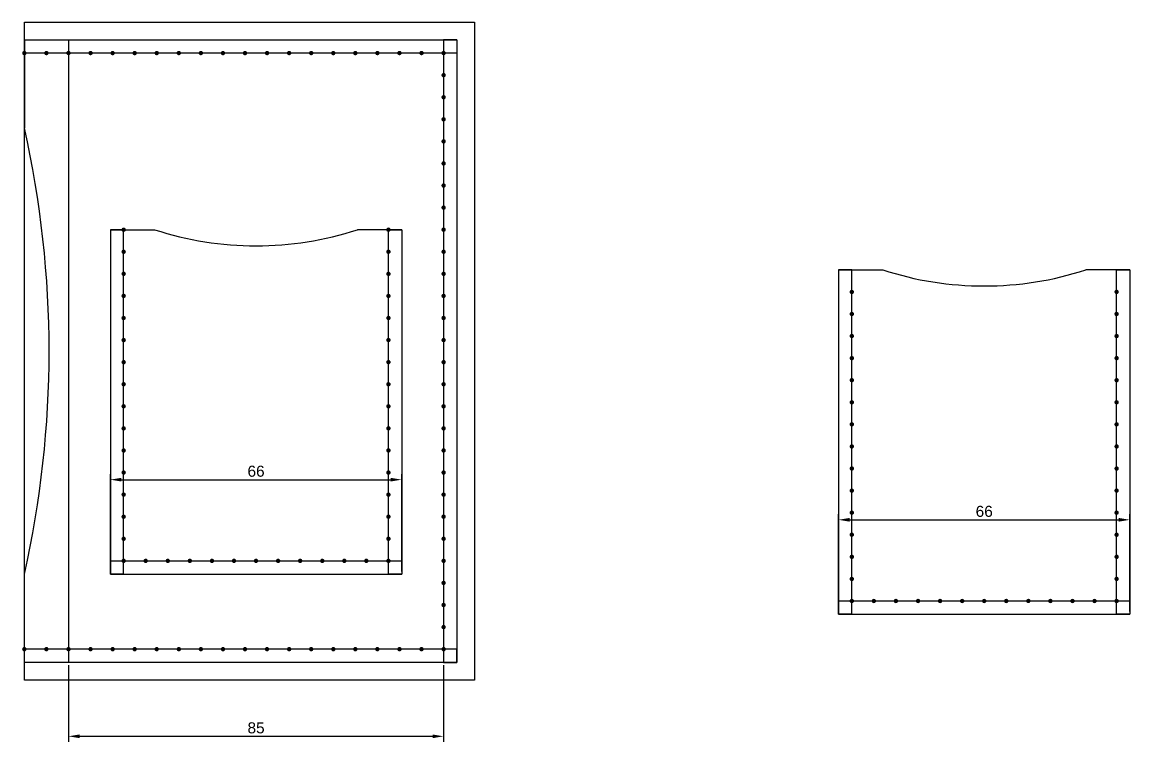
# Model space of a CAD drawing. Header units: millimetres. Extents: x 5326 to 6986, y 304 to 1378.
# Drawn here: x 5611.8 to 5862.8, y 1000.6 to 1163.6 of the extents above; entities that cross this region are included whole.
import ezdxf

# ---------------------------------------------------------------- set-up
doc = ezdxf.new("R2010")
doc.units = ezdxf.units.MM
doc.styles.get("Standard").update_dxf_attribs({"font": 'arial.ttf'})
doc.dimstyles.new('ISO-25', dxfattribs={"dimtxt": 2.5, "dimasz": 2.5, "dimexe": 1.25, "dimexo": 0.625, "dimtad": 1, "dimtxsty": 'Standard', "dimcen": 2.5, "dimadec": 0, "dimazin": 0, "dimtfac": 1, "dimtmove": 0, "dimatfit": 3, "dimfxl": 0, "dimarcsym": 0})

# ---------------------------------------------------------------- blocks, each defined once
blk = doc.blocks.new('*D7')
at = {"color": 0, "lineweight": -2, "transparency": 16777216}
for p, q in [((5796.78, 1030.12), (5796.78, 1052.13)), ((5862.78, 1030.12), (5862.78, 1052.13)), ((5799.28, 1050.88), (5860.28, 1050.88))]:
    blk.add_line(p, q, dxfattribs=at)
at = {"color": 0, "transparency": 16777216}
for points in [[(5799.28, 1051.3), (5799.28, 1050.46), (5796.78, 1050.88)], [(5860.28, 1051.3), (5860.28, 1050.46), (5862.78, 1050.88)]]:
    blk.add_solid(points, dxfattribs=at)
at = {"layer": 'Defpoints', "color": 0, "transparency": 16777216}
for p in [(5862.78, 1050.88), (5796.78, 1029.49), (5862.78, 1029.49)]:
    blk.add_point(p, dxfattribs=at)
at = {"color": 0, "transparency": 16777216, "insert": (5829.78, 1052.78), "char_height": 2.5, "attachment_point": 5}
blk.add_mtext('66', dxfattribs=at)
blk = doc.blocks.new('*D8')
at = {"color": 0, "lineweight": -2, "transparency": 16777216}
for p, q in [((5622.28, 1017.96), (5622.28, 1000.6)), ((5707.28, 1017.96), (5707.28, 1000.6)), ((5624.78, 1001.85), (5704.78, 1001.85))]:
    blk.add_line(p, q, dxfattribs=at)
at = {"color": 0, "transparency": 16777216}
for points in [[(5624.78, 1002.26), (5624.78, 1001.43), (5622.28, 1001.85)], [(5704.78, 1002.26), (5704.78, 1001.43), (5707.28, 1001.85)]]:
    blk.add_solid(points, dxfattribs=at)
at = {"layer": 'Defpoints', "color": 0, "transparency": 16777216}
for p in [(5622.28, 1018.59), (5707.28, 1018.59), (5707.28, 1001.85)]:
    blk.add_point(p, dxfattribs=at)
at = {"color": 0, "transparency": 16777216, "insert": (5664.78, 1003.75), "char_height": 2.5, "attachment_point": 5}
blk.add_mtext('85', dxfattribs=at)
blk = doc.blocks.new('*D9')
at = {"color": 0, "lineweight": -2, "transparency": 16777216}
for p, q in [((5631.78, 1039.21), (5631.78, 1061.22)), ((5634.28, 1059.97), (5695.28, 1059.97)), ((5697.78, 1039.21), (5697.78, 1061.22))]:
    blk.add_line(p, q, dxfattribs=at)
at = {"color": 0, "transparency": 16777216}
for points in [[(5634.28, 1060.39), (5634.28, 1059.55), (5631.78, 1059.97)], [(5695.28, 1060.39), (5695.28, 1059.55), (5697.78, 1059.97)]]:
    blk.add_solid(points, dxfattribs=at)
at = {"layer": 'Defpoints', "color": 0, "transparency": 16777216}
for p in [(5697.78, 1059.97), (5631.78, 1038.59), (5697.78, 1038.59)]:
    blk.add_point(p, dxfattribs=at)
at = {"color": 0, "transparency": 16777216, "insert": (5664.78, 1061.87), "char_height": 2.5, "attachment_point": 5}
blk.add_mtext('66', dxfattribs=at)

msp = doc.modelspace()

# ---------------------------------------------------------------- hatches: boundary and pattern name
h = msp.add_hatch(color=256)
h.dxf.hatch_style = 1
h.paths.add_polyline_path([(5611.777, 1156.585, -1), (5612.777, 1156.585, -1)])
h = msp.add_hatch(color=256)
h.dxf.hatch_style = 1
h.paths.add_polyline_path([(5616.777, 1156.585, -1), (5617.777, 1156.585, -1)])
h = msp.add_hatch(color=256)
h.dxf.hatch_style = 1
h.paths.add_polyline_path([(5621.777, 1156.585, -1), (5622.777, 1156.585, -1)])
h = msp.add_hatch(color=256)
h.dxf.hatch_style = 1
h.paths.add_polyline_path([(5626.777, 1156.585, -1), (5627.777, 1156.585, -1)])
h = msp.add_hatch(color=256)
h.dxf.hatch_style = 1
h.paths.add_polyline_path([(5631.777, 1156.585, -1), (5632.777, 1156.585, -1)])
h = msp.add_hatch(color=256)
h.dxf.hatch_style = 1
h.paths.add_polyline_path([(5636.777, 1156.585, -1), (5637.777, 1156.585, -1)])
h = msp.add_hatch(color=256)
h.dxf.hatch_style = 1
h.paths.add_polyline_path([(5641.777, 1156.585, -1), (5642.777, 1156.585, -1)])
h = msp.add_hatch(color=256)
h.dxf.hatch_style = 1
h.paths.add_polyline_path([(5646.777, 1156.585, -1), (5647.777, 1156.585, -1)])
h = msp.add_hatch(color=256)
h.dxf.hatch_style = 1
h.paths.add_polyline_path([(5651.777, 1156.585, -1), (5652.777, 1156.585, -1)])
h = msp.add_hatch(color=256)
h.dxf.hatch_style = 1
h.paths.add_polyline_path([(5656.777, 1156.585, -1), (5657.777, 1156.585, -1)])
h = msp.add_hatch(color=256)
h.dxf.hatch_style = 1
h.paths.add_polyline_path([(5661.777, 1156.585, -1), (5662.777, 1156.585, -1)])
h = msp.add_hatch(color=256)
h.dxf.hatch_style = 1
h.paths.add_polyline_path([(5666.777, 1156.585, -1), (5667.777, 1156.585, -1)])
h = msp.add_hatch(color=256)
h.dxf.hatch_style = 1
h.paths.add_polyline_path([(5671.777, 1156.585, -1), (5672.777, 1156.585, -1)])
h = msp.add_hatch(color=256)
h.dxf.hatch_style = 1
h.paths.add_polyline_path([(5676.777, 1156.585, -1), (5677.777, 1156.585, -1)])
h = msp.add_hatch(color=256)
h.dxf.hatch_style = 1
h.paths.add_polyline_path([(5681.777, 1156.585, -1), (5682.777, 1156.585, -1)])
h = msp.add_hatch(color=256)
h.dxf.hatch_style = 1
h.paths.add_polyline_path([(5686.777, 1156.585, -1), (5687.777, 1156.585, -1)])
h = msp.add_hatch(color=256)
h.dxf.hatch_style = 1
h.paths.add_polyline_path([(5691.777, 1156.585, -1), (5692.777, 1156.585, -1)])
h = msp.add_hatch(color=256)
h.dxf.hatch_style = 1
h.paths.add_polyline_path([(5696.777, 1156.585, -1), (5697.777, 1156.585, -1)])
h = msp.add_hatch(color=256)
h.dxf.hatch_style = 1
h.paths.add_polyline_path([(5701.777, 1156.585, -1), (5702.777, 1156.585, -1)])
h = msp.add_hatch(color=256)
h.dxf.hatch_style = 1
h.paths.add_polyline_path([(5706.777, 1156.585, -1), (5707.777, 1156.585, -1)])
h = msp.add_hatch(color=256)
h.dxf.hatch_style = 1
h.paths.add_polyline_path([(5706.777, 1156.585, -1), (5707.777, 1156.585, -1)])
h = msp.add_hatch(color=256)
h.dxf.hatch_style = 1
h.paths.add_polyline_path([(5706.777, 1151.585, -1), (5707.777, 1151.585, -1)])
h = msp.add_hatch(color=256)
h.dxf.hatch_style = 1
h.paths.add_polyline_path([(5706.777, 1146.585, -1), (5707.777, 1146.585, -1)])
h = msp.add_hatch(color=256)
h.dxf.hatch_style = 1
h.paths.add_polyline_path([(5706.777, 1141.585, -1), (5707.777, 1141.585, -1)])
h = msp.add_hatch(color=256)
h.dxf.hatch_style = 1
h.paths.add_polyline_path([(5706.777, 1136.585, -1), (5707.777, 1136.585, -1)])
h = msp.add_hatch(color=256)
h.dxf.hatch_style = 1
h.paths.add_polyline_path([(5706.777, 1131.585, -1), (5707.777, 1131.585, -1)])
h = msp.add_hatch(color=256)
h.dxf.hatch_style = 1
h.paths.add_polyline_path([(5706.777, 1126.585, -1), (5707.777, 1126.585, -1)])
h = msp.add_hatch(color=256)
h.dxf.hatch_style = 1
h.paths.add_polyline_path([(5706.777, 1121.585, -1), (5707.777, 1121.585, -1)])
h = msp.add_hatch(color=256)
h.dxf.hatch_style = 1
h.paths.add_polyline_path([(5635.277, 1116.585, 1), (5634.277, 1116.585, 1)])
h = msp.add_hatch(color=256)
h.dxf.hatch_style = 1
h.paths.add_polyline_path([(5695.277, 1116.585, 1), (5694.277, 1116.585, 1)])
h = msp.add_hatch(color=256)
h.dxf.hatch_style = 1
h.paths.add_polyline_path([(5706.777, 1116.585, -1), (5707.777, 1116.585, -1)])
h = msp.add_hatch(color=256)
h.dxf.hatch_style = 1
h.paths.add_polyline_path([(5635.277, 1111.585, 1), (5634.277, 1111.585, 1)])
h = msp.add_hatch(color=256)
h.dxf.hatch_style = 1
h.paths.add_polyline_path([(5695.277, 1111.585, 1), (5694.277, 1111.585, 1)])
h = msp.add_hatch(color=256)
h.dxf.hatch_style = 1
h.paths.add_polyline_path([(5706.777, 1111.585, -1), (5707.777, 1111.585, -1)])
h = msp.add_hatch(color=256)
h.dxf.hatch_style = 1
h.paths.add_polyline_path([(5635.277, 1106.585, 1), (5634.277, 1106.585, 1)])
h = msp.add_hatch(color=256)
h.dxf.hatch_style = 1
h.paths.add_polyline_path([(5695.277, 1106.585, 1), (5694.277, 1106.585, 1)])
h = msp.add_hatch(color=256)
h.dxf.hatch_style = 1
h.paths.add_polyline_path([(5706.777, 1106.585, -1), (5707.777, 1106.585, -1)])
h = msp.add_hatch(color=256)
h.dxf.hatch_style = 1
h.paths.add_polyline_path([(5635.277, 1101.585, 1), (5634.277, 1101.585, 1)])
h = msp.add_hatch(color=256)
h.dxf.hatch_style = 1
h.paths.add_polyline_path([(5695.277, 1101.585, 1), (5694.277, 1101.585, 1)])
h = msp.add_hatch(color=256)
h.dxf.hatch_style = 1
h.paths.add_polyline_path([(5706.777, 1101.585, -1), (5707.777, 1101.585, -1)])
h = msp.add_hatch(color=256)
h.dxf.hatch_style = 1
h.paths.add_polyline_path([(5800.277, 1102.495, 1), (5799.277, 1102.495, 1)])
h = msp.add_hatch(color=256)
h.dxf.hatch_style = 1
h.paths.add_polyline_path([(5860.277, 1102.495, 1), (5859.277, 1102.495, 1)])
h = msp.add_hatch(color=256)
h.dxf.hatch_style = 1
h.paths.add_polyline_path([(5635.277, 1096.585, 1), (5634.277, 1096.585, 1)])
h = msp.add_hatch(color=256)
h.dxf.hatch_style = 1
h.paths.add_polyline_path([(5695.277, 1096.585, 1), (5694.277, 1096.585, 1)])
h = msp.add_hatch(color=256)
h.dxf.hatch_style = 1
h.paths.add_polyline_path([(5706.777, 1096.585, -1), (5707.777, 1096.585, -1)])
h = msp.add_hatch(color=256)
h.dxf.hatch_style = 1
h.paths.add_polyline_path([(5800.277, 1097.495, 1), (5799.277, 1097.495, 1)])
h = msp.add_hatch(color=256)
h.dxf.hatch_style = 1
h.paths.add_polyline_path([(5860.277, 1097.495, 1), (5859.277, 1097.495, 1)])
h = msp.add_hatch(color=256)
h.dxf.hatch_style = 1
h.paths.add_polyline_path([(5635.277, 1091.585, 1), (5634.277, 1091.585, 1)])
h = msp.add_hatch(color=256)
h.dxf.hatch_style = 1
h.paths.add_polyline_path([(5695.277, 1091.585, 1), (5694.277, 1091.585, 1)])
h = msp.add_hatch(color=256)
h.dxf.hatch_style = 1
h.paths.add_polyline_path([(5706.777, 1091.585, -1), (5707.777, 1091.585, -1)])
h = msp.add_hatch(color=256)
h.dxf.hatch_style = 1
h.paths.add_polyline_path([(5800.277, 1092.495, 1), (5799.277, 1092.495, 1)])
h = msp.add_hatch(color=256)
h.dxf.hatch_style = 1
h.paths.add_polyline_path([(5860.277, 1092.495, 1), (5859.277, 1092.495, 1)])
h = msp.add_hatch(color=256)
h.dxf.hatch_style = 1
h.paths.add_polyline_path([(5635.277, 1086.585, 1), (5634.277, 1086.585, 1)])
h = msp.add_hatch(color=256)
h.dxf.hatch_style = 1
h.paths.add_polyline_path([(5695.277, 1086.585, 1), (5694.277, 1086.585, 1)])
h = msp.add_hatch(color=256)
h.dxf.hatch_style = 1
h.paths.add_polyline_path([(5706.777, 1086.585, -1), (5707.777, 1086.585, -1)])
h = msp.add_hatch(color=256)
h.dxf.hatch_style = 1
h.paths.add_polyline_path([(5800.277, 1087.495, 1), (5799.277, 1087.495, 1)])
h = msp.add_hatch(color=256)
h.dxf.hatch_style = 1
h.paths.add_polyline_path([(5860.277, 1087.495, 1), (5859.277, 1087.495, 1)])
h = msp.add_hatch(color=256)
h.dxf.hatch_style = 1
h.paths.add_polyline_path([(5635.277, 1081.585, 1), (5634.277, 1081.585, 1)])
h = msp.add_hatch(color=256)
h.dxf.hatch_style = 1
h.paths.add_polyline_path([(5695.277, 1081.585, 1), (5694.277, 1081.585, 1)])
h = msp.add_hatch(color=256)
h.dxf.hatch_style = 1
h.paths.add_polyline_path([(5706.777, 1081.585, -1), (5707.777, 1081.585, -1)])
h = msp.add_hatch(color=256)
h.dxf.hatch_style = 1
h.paths.add_polyline_path([(5800.277, 1082.495, 1), (5799.277, 1082.495, 1)])
h = msp.add_hatch(color=256)
h.dxf.hatch_style = 1
h.paths.add_polyline_path([(5860.277, 1082.495, 1), (5859.277, 1082.495, 1)])
h = msp.add_hatch(color=256)
h.dxf.hatch_style = 1
h.paths.add_polyline_path([(5635.277, 1076.585, 1), (5634.277, 1076.585, 1)])
h = msp.add_hatch(color=256)
h.dxf.hatch_style = 1
h.paths.add_polyline_path([(5695.277, 1076.585, 1), (5694.277, 1076.585, 1)])
h = msp.add_hatch(color=256)
h.dxf.hatch_style = 1
h.paths.add_polyline_path([(5706.777, 1076.585, -1), (5707.777, 1076.585, -1)])
h = msp.add_hatch(color=256)
h.dxf.hatch_style = 1
h.paths.add_polyline_path([(5800.277, 1077.495, 1), (5799.277, 1077.495, 1)])
h = msp.add_hatch(color=256)
h.dxf.hatch_style = 1
h.paths.add_polyline_path([(5860.277, 1077.495, 1), (5859.277, 1077.495, 1)])
h = msp.add_hatch(color=256)
h.dxf.hatch_style = 1
h.paths.add_polyline_path([(5635.277, 1071.585, 1), (5634.277, 1071.585, 1)])
h = msp.add_hatch(color=256)
h.dxf.hatch_style = 1
h.paths.add_polyline_path([(5695.277, 1071.585, 1), (5694.277, 1071.585, 1)])
h = msp.add_hatch(color=256)
h.dxf.hatch_style = 1
h.paths.add_polyline_path([(5706.777, 1071.585, -1), (5707.777, 1071.585, -1)])
h = msp.add_hatch(color=256)
h.dxf.hatch_style = 1
h.paths.add_polyline_path([(5800.277, 1072.495, 1), (5799.277, 1072.495, 1)])
h = msp.add_hatch(color=256)
h.dxf.hatch_style = 1
h.paths.add_polyline_path([(5860.277, 1072.495, 1), (5859.277, 1072.495, 1)])
h = msp.add_hatch(color=256)
h.dxf.hatch_style = 1
h.paths.add_polyline_path([(5635.277, 1066.585, 1), (5634.277, 1066.585, 1)])
h = msp.add_hatch(color=256)
h.dxf.hatch_style = 1
h.paths.add_polyline_path([(5695.277, 1066.585, 1), (5694.277, 1066.585, 1)])
h = msp.add_hatch(color=256)
h.dxf.hatch_style = 1
h.paths.add_polyline_path([(5706.777, 1066.585, -1), (5707.777, 1066.585, -1)])
h = msp.add_hatch(color=256)
h.dxf.hatch_style = 1
h.paths.add_polyline_path([(5800.277, 1067.495, 1), (5799.277, 1067.495, 1)])
h = msp.add_hatch(color=256)
h.dxf.hatch_style = 1
h.paths.add_polyline_path([(5860.277, 1067.495, 1), (5859.277, 1067.495, 1)])
h = msp.add_hatch(color=256)
h.dxf.hatch_style = 1
h.paths.add_polyline_path([(5635.277, 1061.585, 1), (5634.277, 1061.585, 1)])
h = msp.add_hatch(color=256)
h.dxf.hatch_style = 1
h.paths.add_polyline_path([(5695.277, 1061.585, 1), (5694.277, 1061.585, 1)])
h = msp.add_hatch(color=256)
h.dxf.hatch_style = 1
h.paths.add_polyline_path([(5706.777, 1061.585, -1), (5707.777, 1061.585, -1)])
h = msp.add_hatch(color=256)
h.dxf.hatch_style = 1
h.paths.add_polyline_path([(5800.277, 1062.495, 1), (5799.277, 1062.495, 1)])
h = msp.add_hatch(color=256)
h.dxf.hatch_style = 1
h.paths.add_polyline_path([(5860.277, 1062.495, 1), (5859.277, 1062.495, 1)])
h = msp.add_hatch(color=256)
h.dxf.hatch_style = 1
h.paths.add_polyline_path([(5635.277, 1056.585, 1), (5634.277, 1056.585, 1)])
h = msp.add_hatch(color=256)
h.dxf.hatch_style = 1
h.paths.add_polyline_path([(5695.277, 1056.585, 1), (5694.277, 1056.585, 1)])
h = msp.add_hatch(color=256)
h.dxf.hatch_style = 1
h.paths.add_polyline_path([(5706.777, 1056.585, -1), (5707.777, 1056.585, -1)])
h = msp.add_hatch(color=256)
h.dxf.hatch_style = 1
h.paths.add_polyline_path([(5800.277, 1057.495, 1), (5799.277, 1057.495, 1)])
h = msp.add_hatch(color=256)
h.dxf.hatch_style = 1
h.paths.add_polyline_path([(5860.277, 1057.495, 1), (5859.277, 1057.495, 1)])
h = msp.add_hatch(color=256)
h.dxf.hatch_style = 1
h.paths.add_polyline_path([(5635.277, 1051.585, 1), (5634.277, 1051.585, 1)])
h = msp.add_hatch(color=256)
h.dxf.hatch_style = 1
h.paths.add_polyline_path([(5695.277, 1051.585, 1), (5694.277, 1051.585, 1)])
h = msp.add_hatch(color=256)
h.dxf.hatch_style = 1
h.paths.add_polyline_path([(5706.777, 1051.585, -1), (5707.777, 1051.585, -1)])
h = msp.add_hatch(color=256)
h.dxf.hatch_style = 1
h.paths.add_polyline_path([(5800.277, 1052.495, 1), (5799.277, 1052.495, 1)])
h = msp.add_hatch(color=256)
h.dxf.hatch_style = 1
h.paths.add_polyline_path([(5860.277, 1052.495, 1), (5859.277, 1052.495, 1)])
h = msp.add_hatch(color=256)
h.dxf.hatch_style = 1
h.paths.add_polyline_path([(5635.277, 1046.585, 1), (5634.277, 1046.585, 1)])
h = msp.add_hatch(color=256)
h.dxf.hatch_style = 1
h.paths.add_polyline_path([(5695.277, 1046.585, 1), (5694.277, 1046.585, 1)])
h = msp.add_hatch(color=256)
h.dxf.hatch_style = 1
h.paths.add_polyline_path([(5706.777, 1046.585, -1), (5707.777, 1046.585, -1)])
h = msp.add_hatch(color=256)
h.dxf.hatch_style = 1
h.paths.add_polyline_path([(5800.277, 1047.495, 1), (5799.277, 1047.495, 1)])
h = msp.add_hatch(color=256)
h.dxf.hatch_style = 1
h.paths.add_polyline_path([(5860.277, 1047.495, 1), (5859.277, 1047.495, 1)])
h = msp.add_hatch(color=256)
h.dxf.hatch_style = 1
h.paths.add_polyline_path([(5635.277, 1041.585, 1), (5634.277, 1041.585, 1)])
h = msp.add_hatch(color=256)
h.dxf.hatch_style = 1
h.paths.add_polyline_path([(5640.277, 1041.585, 1), (5639.277, 1041.585, 1)])
h = msp.add_hatch(color=256)
h.dxf.hatch_style = 1
h.paths.add_polyline_path([(5645.277, 1041.585, 1), (5644.277, 1041.585, 1)])
h = msp.add_hatch(color=256)
h.dxf.hatch_style = 1
h.paths.add_polyline_path([(5650.277, 1041.585, 1), (5649.277, 1041.585, 1)])
h = msp.add_hatch(color=256)
h.dxf.hatch_style = 1
h.paths.add_polyline_path([(5655.277, 1041.585, 1), (5654.277, 1041.585, 1)])
h = msp.add_hatch(color=256)
h.dxf.hatch_style = 1
h.paths.add_polyline_path([(5660.277, 1041.585, 1), (5659.277, 1041.585, 1)])
h = msp.add_hatch(color=256)
h.dxf.hatch_style = 1
h.paths.add_polyline_path([(5665.277, 1041.585, 1), (5664.277, 1041.585, 1)])
h = msp.add_hatch(color=256)
h.dxf.hatch_style = 1
h.paths.add_polyline_path([(5670.277, 1041.585, 1), (5669.277, 1041.585, 1)])
h = msp.add_hatch(color=256)
h.dxf.hatch_style = 1
h.paths.add_polyline_path([(5675.277, 1041.585, 1), (5674.277, 1041.585, 1)])
h = msp.add_hatch(color=256)
h.dxf.hatch_style = 1
h.paths.add_polyline_path([(5680.277, 1041.585, 1), (5679.277, 1041.585, 1)])
h = msp.add_hatch(color=256)
h.dxf.hatch_style = 1
h.paths.add_polyline_path([(5685.277, 1041.585, 1), (5684.277, 1041.585, 1)])
h = msp.add_hatch(color=256)
h.dxf.hatch_style = 1
h.paths.add_polyline_path([(5690.277, 1041.585, 1), (5689.277, 1041.585, 1)])
h = msp.add_hatch(color=256)
h.dxf.hatch_style = 1
h.paths.add_polyline_path([(5695.277, 1041.585, 1), (5694.277, 1041.585, 1)])
h = msp.add_hatch(color=256)
h.dxf.hatch_style = 1
h.paths.add_polyline_path([(5695.277, 1041.585, 1), (5694.277, 1041.585, 1)])
h = msp.add_hatch(color=256)
h.dxf.hatch_style = 1
h.paths.add_polyline_path([(5695.277, 1041.585, 1), (5694.277, 1041.585, 1)])
h = msp.add_hatch(color=256)
h.dxf.hatch_style = 1
h.paths.add_polyline_path([(5706.777, 1041.585, -1), (5707.777, 1041.585, -1)])
h = msp.add_hatch(color=256)
h.dxf.hatch_style = 1
h.paths.add_polyline_path([(5800.277, 1042.495, 1), (5799.277, 1042.495, 1)])
h = msp.add_hatch(color=256)
h.dxf.hatch_style = 1
h.paths.add_polyline_path([(5860.277, 1042.495, 1), (5859.277, 1042.495, 1)])
h = msp.add_hatch(color=256)
h.dxf.hatch_style = 1
h.paths.add_polyline_path([(5706.777, 1036.585, -1), (5707.777, 1036.585, -1)])
h = msp.add_hatch(color=256)
h.dxf.hatch_style = 1
h.paths.add_polyline_path([(5800.277, 1037.495, 1), (5799.277, 1037.495, 1)])
h = msp.add_hatch(color=256)
h.dxf.hatch_style = 1
h.paths.add_polyline_path([(5860.277, 1037.495, 1), (5859.277, 1037.495, 1)])
h = msp.add_hatch(color=256)
h.dxf.hatch_style = 1
h.paths.add_polyline_path([(5706.777, 1031.585, -1), (5707.777, 1031.585, -1)])
h = msp.add_hatch(color=256)
h.dxf.hatch_style = 1
h.paths.add_polyline_path([(5800.277, 1032.495, 1), (5799.277, 1032.495, 1)])
h = msp.add_hatch(color=256)
h.dxf.hatch_style = 1
h.paths.add_polyline_path([(5805.277, 1032.495, 1), (5804.277, 1032.495, 1)])
h = msp.add_hatch(color=256)
h.dxf.hatch_style = 1
h.paths.add_polyline_path([(5810.277, 1032.495, 1), (5809.277, 1032.495, 1)])
h = msp.add_hatch(color=256)
h.dxf.hatch_style = 1
h.paths.add_polyline_path([(5815.277, 1032.495, 1), (5814.277, 1032.495, 1)])
h = msp.add_hatch(color=256)
h.dxf.hatch_style = 1
h.paths.add_polyline_path([(5820.277, 1032.495, 1), (5819.277, 1032.495, 1)])
h = msp.add_hatch(color=256)
h.dxf.hatch_style = 1
h.paths.add_polyline_path([(5825.277, 1032.495, 1), (5824.277, 1032.495, 1)])
h = msp.add_hatch(color=256)
h.dxf.hatch_style = 1
h.paths.add_polyline_path([(5830.277, 1032.495, 1), (5829.277, 1032.495, 1)])
h = msp.add_hatch(color=256)
h.dxf.hatch_style = 1
h.paths.add_polyline_path([(5835.277, 1032.495, 1), (5834.277, 1032.495, 1)])
h = msp.add_hatch(color=256)
h.dxf.hatch_style = 1
h.paths.add_polyline_path([(5840.277, 1032.495, 1), (5839.277, 1032.495, 1)])
h = msp.add_hatch(color=256)
h.dxf.hatch_style = 1
h.paths.add_polyline_path([(5845.277, 1032.495, 1), (5844.277, 1032.495, 1)])
h = msp.add_hatch(color=256)
h.dxf.hatch_style = 1
h.paths.add_polyline_path([(5850.277, 1032.495, 1), (5849.277, 1032.495, 1)])
h = msp.add_hatch(color=256)
h.dxf.hatch_style = 1
h.paths.add_polyline_path([(5855.277, 1032.495, 1), (5854.277, 1032.495, 1)])
h = msp.add_hatch(color=256)
h.dxf.hatch_style = 1
h.paths.add_polyline_path([(5860.277, 1032.495, 1), (5859.277, 1032.495, 1)])
h = msp.add_hatch(color=256)
h.dxf.hatch_style = 1
h.paths.add_polyline_path([(5860.277, 1032.495, 1), (5859.277, 1032.495, 1)])
h = msp.add_hatch(color=256)
h.dxf.hatch_style = 1
h.paths.add_polyline_path([(5860.277, 1032.495, 1), (5859.277, 1032.495, 1)])
h = msp.add_hatch(color=256)
h.dxf.hatch_style = 1
h.paths.add_polyline_path([(5706.777, 1026.585, -1), (5707.777, 1026.585, -1)])
h = msp.add_hatch(color=256)
h.dxf.hatch_style = 1
h.paths.add_polyline_path([(5611.777, 1021.585, -1), (5612.777, 1021.585, -1)])
h = msp.add_hatch(color=256)
h.dxf.hatch_style = 1
h.paths.add_polyline_path([(5616.777, 1021.585, -1), (5617.777, 1021.585, -1)])
h = msp.add_hatch(color=256)
h.dxf.hatch_style = 1
h.paths.add_polyline_path([(5621.777, 1021.585, -1), (5622.777, 1021.585, -1)])
h = msp.add_hatch(color=256)
h.dxf.hatch_style = 1
h.paths.add_polyline_path([(5626.777, 1021.585, -1), (5627.777, 1021.585, -1)])
h = msp.add_hatch(color=256)
h.dxf.hatch_style = 1
h.paths.add_polyline_path([(5631.777, 1021.585, -1), (5632.777, 1021.585, -1)])
h = msp.add_hatch(color=256)
h.dxf.hatch_style = 1
h.paths.add_polyline_path([(5636.777, 1021.585, -1), (5637.777, 1021.585, -1)])
h = msp.add_hatch(color=256)
h.dxf.hatch_style = 1
h.paths.add_polyline_path([(5641.777, 1021.585, -1), (5642.777, 1021.585, -1)])
h = msp.add_hatch(color=256)
h.dxf.hatch_style = 1
h.paths.add_polyline_path([(5646.777, 1021.585, -1), (5647.777, 1021.585, -1)])
h = msp.add_hatch(color=256)
h.dxf.hatch_style = 1
h.paths.add_polyline_path([(5651.777, 1021.585, -1), (5652.777, 1021.585, -1)])
h = msp.add_hatch(color=256)
h.dxf.hatch_style = 1
h.paths.add_polyline_path([(5656.777, 1021.585, -1), (5657.777, 1021.585, -1)])
h = msp.add_hatch(color=256)
h.dxf.hatch_style = 1
h.paths.add_polyline_path([(5661.777, 1021.585, -1), (5662.777, 1021.585, -1)])
h = msp.add_hatch(color=256)
h.dxf.hatch_style = 1
h.paths.add_polyline_path([(5666.777, 1021.585, -1), (5667.777, 1021.585, -1)])
h = msp.add_hatch(color=256)
h.dxf.hatch_style = 1
h.paths.add_polyline_path([(5671.777, 1021.585, -1), (5672.777, 1021.585, -1)])
h = msp.add_hatch(color=256)
h.dxf.hatch_style = 1
h.paths.add_polyline_path([(5676.777, 1021.585, -1), (5677.777, 1021.585, -1)])
h = msp.add_hatch(color=256)
h.dxf.hatch_style = 1
h.paths.add_polyline_path([(5681.777, 1021.585, -1), (5682.777, 1021.585, -1)])
h = msp.add_hatch(color=256)
h.dxf.hatch_style = 1
h.paths.add_polyline_path([(5686.777, 1021.585, -1), (5687.777, 1021.585, -1)])
h = msp.add_hatch(color=256)
h.dxf.hatch_style = 1
h.paths.add_polyline_path([(5691.777, 1021.585, -1), (5692.777, 1021.585, -1)])
h = msp.add_hatch(color=256)
h.dxf.hatch_style = 1
h.paths.add_polyline_path([(5696.777, 1021.585, -1), (5697.777, 1021.585, -1)])
h = msp.add_hatch(color=256)
h.dxf.hatch_style = 1
h.paths.add_polyline_path([(5701.777, 1021.585, -1), (5702.777, 1021.585, -1)])
h = msp.add_hatch(color=256)
h.dxf.hatch_style = 1
h.paths.add_polyline_path([(5706.777, 1021.585, -1), (5707.777, 1021.585, -1)])

# ---------------------------------------------------------------- linework, layer by layer
for p, q in [((5612.277, 1159.585), (5612.277, 1163.585)), ((5612.277, 1163.585), (5714.277, 1163.585)), ((5714.277, 1163.585), (5714.277, 1014.585)), ((5612.277, 1159.585), (5710.277, 1159.585)), ((5612.277, 1018.585), (5612.277, 1159.585)), ((5612.277, 1159.585), (5612.277, 1139.585)), ((5612.277, 1159.585), (5622.277, 1159.585)), ((5622.277, 1159.585), (5622.277, 1018.585)), ((5710.277, 1159.585), (5707.277, 1159.585)), ((5707.277, 1159.585), (5707.277, 1018.585)), ((5710.277, 1159.585), (5710.277, 1018.585)), ((5710.277, 1159.585), (5710.277, 1156.585)), ((5710.277, 1156.585), (5612.277, 1156.585)), ((5634.777, 1116.585), (5631.777, 1116.585)), ((5631.777, 1116.585), (5631.777, 1038.585)), ((5631.777, 1116.585), (5641.777, 1116.585)), ((5634.777, 1038.585), (5634.777, 1116.585)), ((5697.777, 1116.585), (5687.777, 1116.585)), ((5694.777, 1038.585), (5694.777, 1116.585)), ((5694.777, 1116.585), (5697.777, 1116.585)), ((5697.777, 1116.585), (5697.777, 1038.585)), ((5799.777, 1107.495), (5796.777, 1107.495)), ((5796.777, 1107.495), (5796.777, 1029.495)), ((5796.777, 1107.495), (5806.777, 1107.495)), ((5799.777, 1029.495), (5799.777, 1107.495)), ((5862.777, 1107.495), (5852.777, 1107.495)), ((5859.777, 1029.495), (5859.777, 1107.495)), ((5859.777, 1107.495), (5862.777, 1107.495)), ((5862.777, 1107.495), (5862.777, 1029.495)), ((5631.777, 1038.585), (5631.777, 1041.585)), ((5631.777, 1041.585), (5697.777, 1041.585)), ((5697.777, 1041.585), (5697.777, 1038.585)), ((5612.277, 1018.585), (5612.277, 1038.585)), ((5631.777, 1038.585), (5697.777, 1038.585)), ((5631.777, 1038.585), (5697.777, 1038.585)), ((5634.777, 1038.585), (5631.777, 1038.585)), ((5697.777, 1038.585), (5694.777, 1038.585)), ((5796.777, 1029.495), (5796.777, 1032.495)), ((5796.777, 1032.495), (5862.777, 1032.495)), ((5862.777, 1032.495), (5862.777, 1029.495)), ((5796.777, 1029.495), (5862.777, 1029.495)), ((5796.777, 1029.495), (5862.777, 1029.495)), ((5799.777, 1029.495), (5796.777, 1029.495)), ((5862.777, 1029.495), (5859.777, 1029.495)), ((5710.277, 1021.585), (5612.277, 1021.585)), ((5710.277, 1018.585), (5710.277, 1021.585)), ((5710.277, 1018.585), (5612.277, 1018.585)), ((5612.277, 1014.585), (5612.277, 1018.585)), ((5707.277, 1018.585), (5710.277, 1018.585)), ((5714.277, 1014.585), (5612.277, 1014.585))]:
    msp.add_line(p, q)
for centre, radius, start, end in [((5387.792, 1089.085), 230.095, 347.32183, 12.67817), ((5664.777, 1187.084), 74.155, 251.93115, 288.06885), ((5829.777, 1177.993), 74.155, 251.93115, 288.06885)]:
    msp.add_arc(centre, radius, start, end)

# ---------------------------------------------------------------- dimensions: what is measured, and where the dimension line sits
at = {"color": 3}
for base, p1, p2, picture, middle in [((5697.777, 1059.97), (5631.777, 1038.585), (5697.777, 1038.585), '*D9', (5664.777, 1061.871)), ((5862.777, 1050.879), (5796.777, 1029.495), (5862.777, 1029.495), '*D7', (5829.777, 1052.781)), ((5707.277, 1001.847), (5622.277, 1018.585), (5707.277, 1018.585), '*D8', (5664.777, 1003.748))]:
    dim = msp.add_linear_dim(base=base, p1=p1, p2=p2, dimstyle='ISO-25', dxfattribs=at)
    dim.commit()
    dim.dimension.update_dxf_attribs({"geometry": picture, "text_midpoint": middle})

doc.saveas('drawing.dxf')
